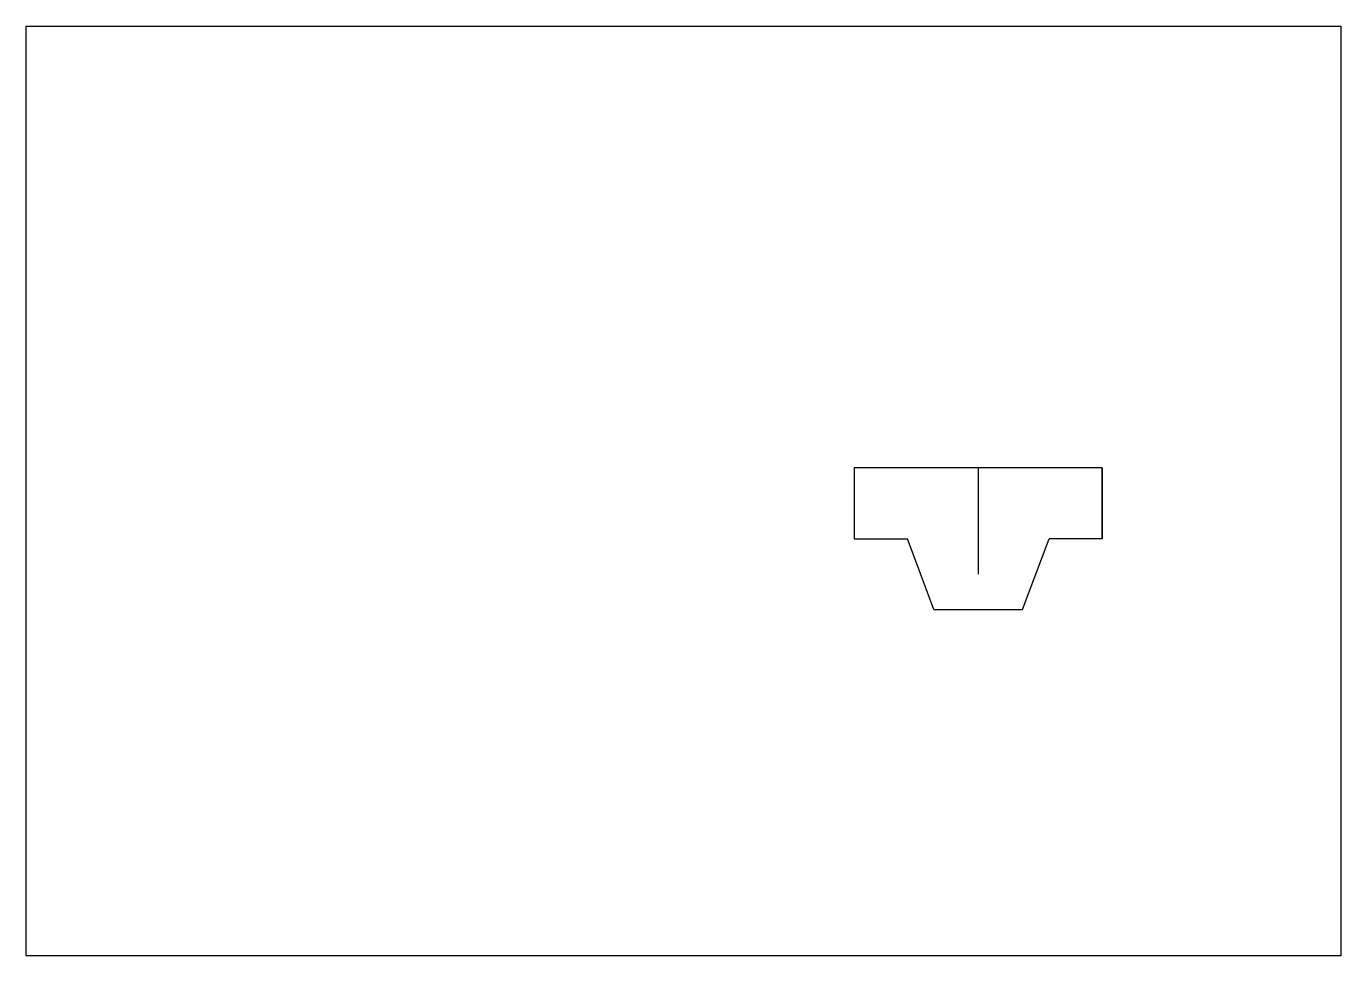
# Model space of a CAD drawing. Header units: millimetres. Extents: x 0 to 297, y 0 to 210.
import ezdxf

# ---------------------------------------------------------------- set-up
doc = ezdxf.new("R2010")
doc.units = ezdxf.units.MM

msp = doc.modelspace()

# ---------------------------------------------------------------- linework, layer by layer
for p, q in [((243.09, 110.2), (187.09, 110.2)), ((187.09, 110.2), (187.09, 94.2)), ((187.09, 110.2), (187.09, 94.2)), ((243.09, 94.2), (243.09, 110.2)), ((243.09, 110.2), (243.09, 94.2)), ((187.09, 94.2), (199.09, 94.2)), ((205.09, 78.2), (199.09, 94.2)), ((225.09, 78.2), (231.09, 94.2)), ((243.09, 94.2), (231.09, 94.2)), ((205.09, 78.2), (225.09, 78.2))]:
    msp.add_line(p, q)
at = {"extrusion": (1, 0, 0)}
for p, q in [((215.09, 110.2, 8), (215.09, 86.2, 8)), ((215.09, 110.2, 24), (215.09, 96.2, 24)), ((243.09, 110.2, 8), (215.09, 110.2, 8)), ((215.09, 96.2, 24), (215.09, 86.2, 8))]:
    msp.add_line(p, q, dxfattribs=at)
msp.add_lwpolyline([(0, 0), (0, 210), (297, 210), (297, 0), (0, 0)], close=True)

doc.saveas('drawing.dxf')
